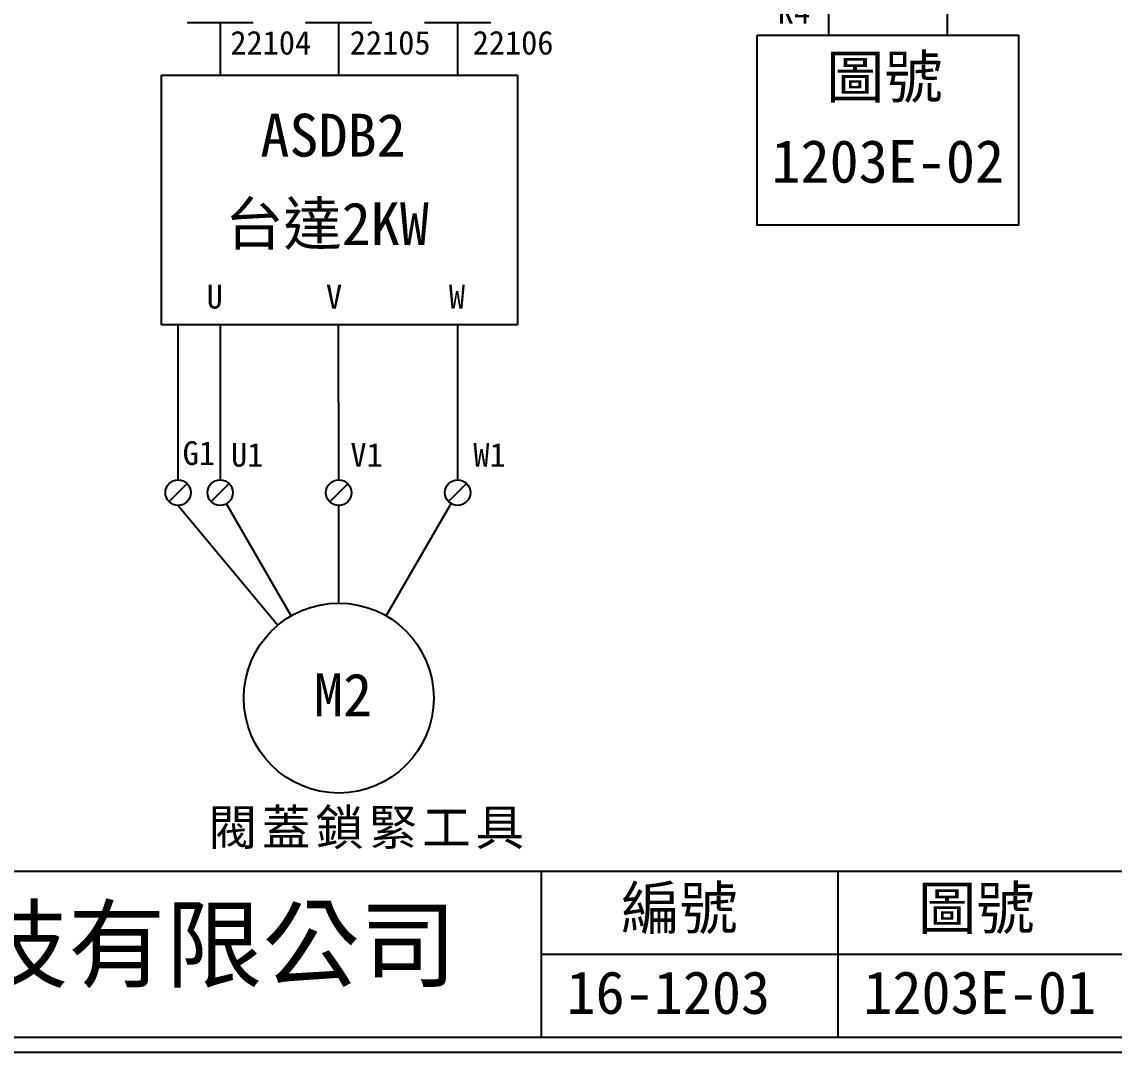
# Model space of a CAD drawing. Extents: x 10 to 297, y 3 to 207.
# Drawn here: x 102 to 194, y 3 to 89.8 of the extents above; entities that cross this region are included whole.
import ezdxf

# ---------------------------------------------------------------- set-up
doc = ezdxf.new("R2010")
doc.units = 0
doc.layers.get('0').update_dxf_attribs({"linetype": 'CONTINUOUS'})
doc.layers.add('圖框層', color=7, linetype='CONTINUOUS')
doc.layers.add('標尺寸層', color=3, linetype='CONTINUOUS')
doc.styles.add('STSL', font='kaiu.ttf')
doc.styles.add('標楷體', font='kaiu.ttf')

msp = doc.modelspace()

# ---------------------------------------------------------------- linework, layer by layer
for p, q in [((138.689, 64.255), (138.693, 51.187)), ((115.91, 50.873), (114.396, 49.359)), ((119.451, 50.873), (117.936, 49.359)), ((129.436, 50.87), (127.921, 49.355)), ((139.451, 50.873), (137.936, 49.359)), ((124.682, 39.743), (119.229, 49.188)), ((132.682, 39.743), (138.141, 49.198))]:
    msp.add_line(p, q)
for centre, radius in [((115.153, 50.116), 1.071), ((118.693, 50.116), 1.071), ((128.679, 50.113), 1.071), ((138.693, 50.116), 1.071), ((128.682, 32.815), 8)]:
    msp.add_circle(centre, radius)
at = {"layer": '圖框層', "color": 7}
for p, q in [((11.25, 18.25), (295.75, 18.25)), ((145.75, 4.25), (145.75, 18.25)), ((170.75, 4.25), (170.75, 18.25)), ((145.75, 11.25), (295.75, 11.25)), ((11.25, 4.25), (295.75, 4.25)), ((10, 3), (297, 3))]:
    msp.add_line(p, q, dxfattribs=at)
at = {"layer": '標尺寸層', "color": 7}
for p, q in [((169.923, 93.834), (169.923, 88.648)), ((179.923, 93.834), (179.923, 88.648)), ((115.915, 89.696), (121.483, 89.696)), ((118.694, 89.696), (118.696, 85.259)), ((125.891, 89.7), (131.459, 89.7)), ((128.67, 89.7), (128.671, 85.262)), ((135.915, 89.696), (141.483, 89.696)), ((138.694, 89.696), (138.696, 85.259)), ((169.923, 88.648), (179.923, 88.648)), ((113.749, 64.25), (113.749, 85.277)), ((113.749, 85.277), (143.74, 85.277)), ((143.74, 85.277), (143.74, 64.259)), ((118.749, 64.25), (113.749, 64.25)), ((115.153, 51.187), (115.153, 64.249)), ((118.689, 64.249), (118.693, 51.187)), ((143.74, 64.259), (118.749, 64.25)), ((128.678, 51.183), (128.674, 64.252)), ((115.153, 49.045), (123.559, 38.96)), ((128.682, 40.815), (128.679, 49.042))]:
    msp.add_line(p, q, dxfattribs=at)
msp.add_lwpolyline([(163.923, 88.648), (185.923, 88.648), (185.923, 72.648), (163.923, 72.648)], close=True, dxfattribs=at)

# ---------------------------------------------------------------- texts
at = {"color": 0, "insert": (131.202, 23.431), "char_height": 3, "width": 27.9333, "attachment_point": 2, "style": '標楷體'}
msp.add_mtext('{\\T1.1;閥蓋鎖緊工具}', dxfattribs=at)
at = {"layer": '圖框層', "color": 4, "style": 'STSL'}
for s, height, p in [('R4', 2, (165.658, 89.608)), ('22104', 2, (119.554, 87.006)), ('22105', 2, (129.61, 87.006)), ('22106', 2, (139.962, 87.006)), ('圖號', 3.6, (169.726, 83.334)), ('ASDB2', 3.6, (122.077, 78.419)), ('1203E-02', 3.6, (165.124, 76.221)), ('台達2KW', 3.6, (119.108, 70.96)), ('U', 2, (117.55, 65.62)), ('V', 2, (127.606, 65.62)), ('W', 2, (137.958, 65.62)), ('G1', 2, (115.534, 52.448)), ('U1', 2, (119.608, 52.305)), ('V1', 2, (129.664, 52.305)), ('W1', 2, (140.016, 52.305)), ('M2', 3.6, (126.597, 31.292)), ('編號', 3.6, (152.465, 13.337)), ('圖號', 3.6, (177.465, 13.337)), ('泓陞自動化科技有限公司', 6, (48.604, 9.076)), ('16-1203', 3.6, (147.864, 6.224)), ('1203E-01', 3.6, (172.864, 6.224))]:
    msp.add_text(s, height=height, dxfattribs=at).set_placement(p)

doc.saveas('drawing.dxf')
